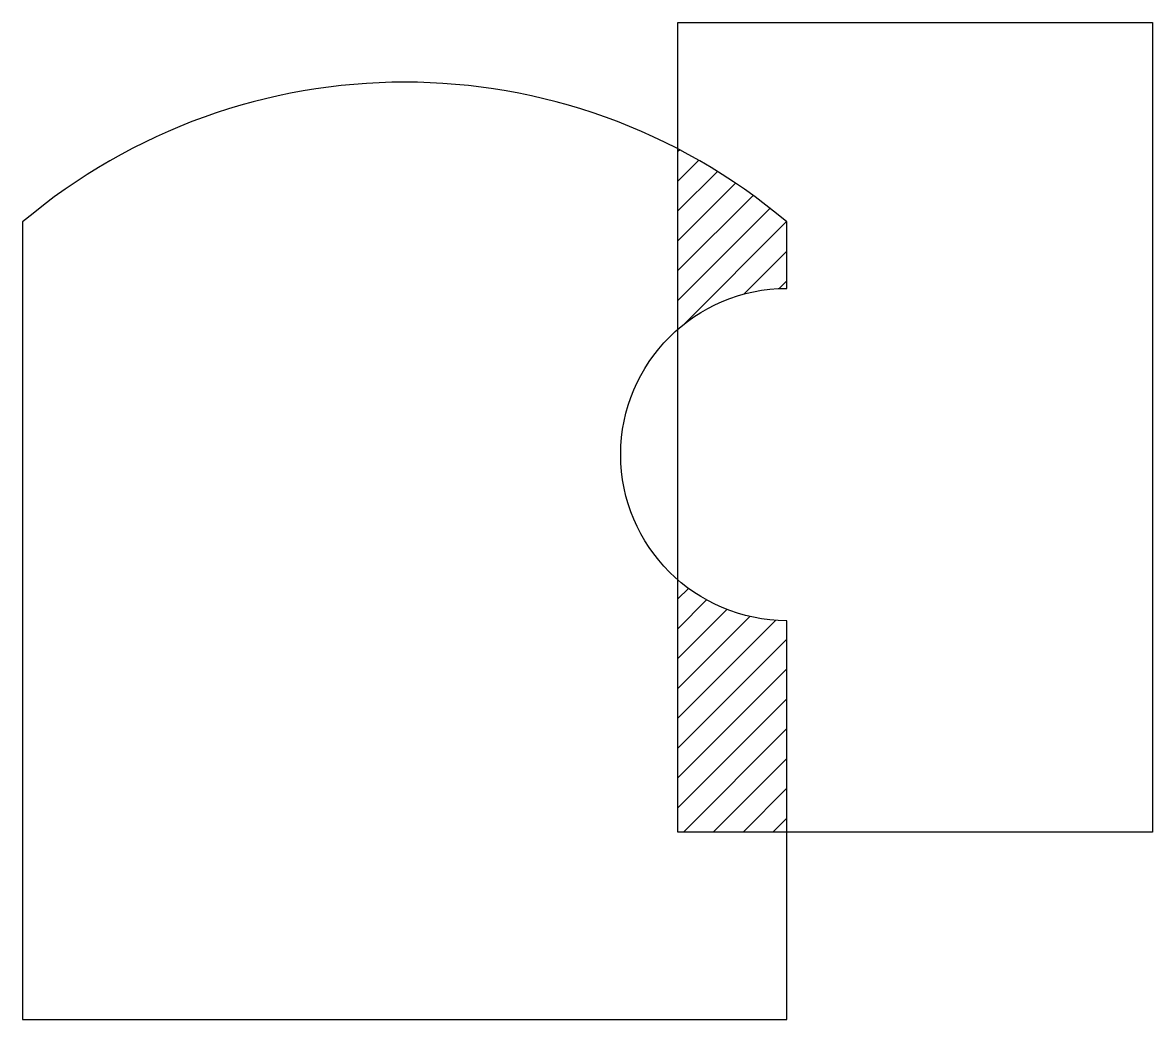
# Model space of a CAD drawing. Header units: millimetres. Extents: x 20 to 54, y 10 to 40.
import ezdxf

# ---------------------------------------------------------------- set-up
doc = ezdxf.new("R2010")
doc.units = ezdxf.units.MM
doc.layers.get('0').update_dxf_attribs({"lineweight": 25})

msp = doc.modelspace()

# ---------------------------------------------------------------- hatches: boundary and pattern name
at = {"transparency": 33554687}
h = msp.add_hatch(dxfattribs=at)
h.set_pattern_fill('ANSI31', color=256, scale=0.2, style=0)
edge = h.paths.add_edge_path(flags=0)
edge.add_arc((43, 27), 5, 90, 130.9955, ccw=False)
edge.add_line((43, 32), (43, 34))
edge.add_arc((31.5, 20.385), 17.822, 49.8128, 62.5329)
edge.add_line((39.72, 36.198), (39.72, 30.774))
h = msp.add_hatch(dxfattribs=at)
h.set_pattern_fill('ANSI31', color=256, scale=0.2, style=0)
edge = h.paths.add_edge_path(flags=0)
edge.add_line((43, 15.64), (43, 22))
edge.add_arc((43, 27), 5, 229.0045, 270, ccw=False)
edge.add_line((39.72, 23.226), (39.72, 15.64))
edge.add_line((39.72, 15.64), (43, 15.64))

# ---------------------------------------------------------------- linework, layer by layer
at = {"color": 2, "true_color": 0xffff00, "flags": 128}
msp.add_lwpolyline([(54, 40), (54, 15.64), (39.72, 15.64), (39.72, 40), (54, 40)], dxfattribs=at)
at = {"color": 3, "true_color": 0x00ff00, "flags": 128}
msp.add_lwpolyline([(20, 34), (20, 10), (43, 10), (43, 22, -1), (43, 32), (43, 34, 0.365821), (20, 34)], format="xyb", dxfattribs=at)

doc.saveas('drawing.dxf')
